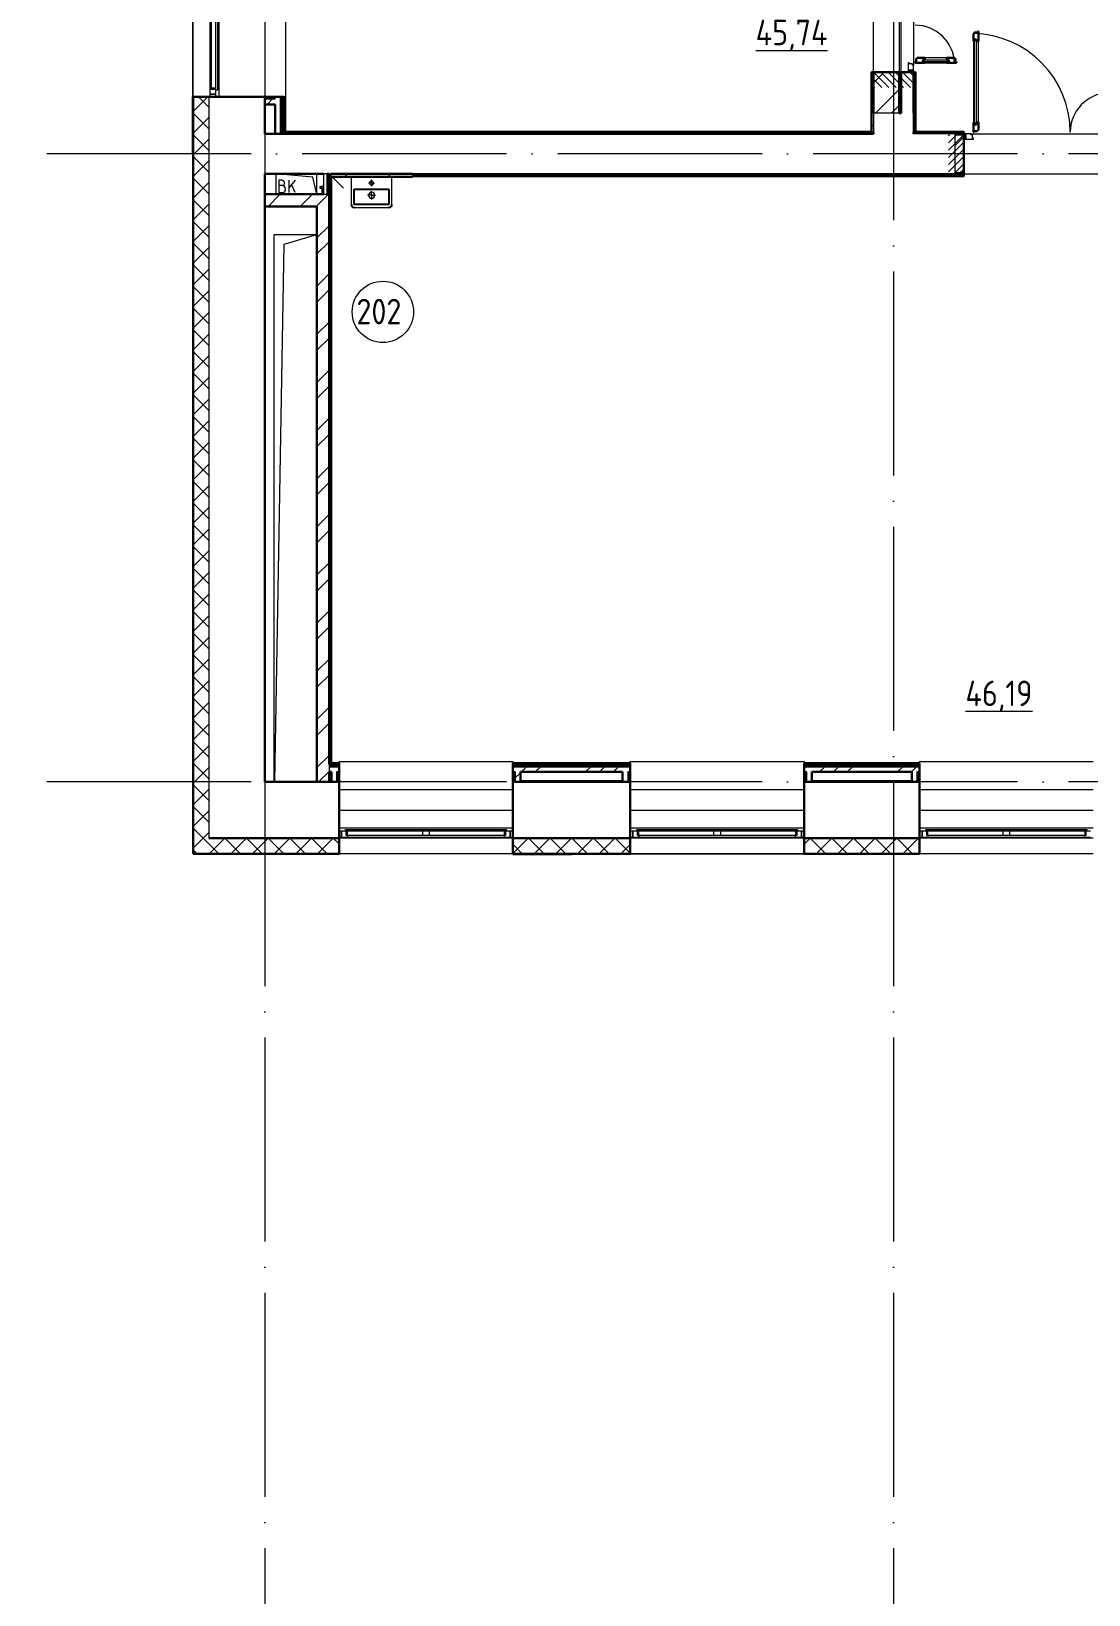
# Model space of a CAD drawing. Header units: millimetres. Extents: x -495897 to 1376592, y -28539 to 470976.
# Drawn here: x 97633 to 107981, y 333802 to 349111 of the extents above; entities that cross this region are included whole.
import ezdxf

# ---------------------------------------------------------------- set-up
doc = ezdxf.new("R2010")
doc.units = ezdxf.units.MM
doc.linetypes.add('ADSK_Линия сетки', pattern=[25, 20, -2.5, 0, -2.5])
doc.linetypes.add('ADSK_Штриховая_ш2 п1_5', pattern=[4.5, 3, -1.5])
for name, color, linetype, lineweight in [('_ Окна', 7, 'Continuous', 9), ('Двери', 252, 'Continuous', 9), ('Марки помещений', 252, 'Continuous', 20), ('Оборудование', 8, 'Continuous', 18), ('Ограждение', 252, 'Continuous', 9), ('Окна', 252, 'Continuous', 9), ('Оси', 252, 'Continuous', 9), ('Перекрытие', 252, 'Continuous', 18), ('Стены внутренние', 7, 'Continuous', 18), ('Стены наружные', 7, 'Continuous', 18), ('Стены штриховка', 7, 'Continuous', 9)]:
    doc.layers.add(name, color=color, linetype=linetype, lineweight=lineweight)
doc.layers.add('Двери открывание', color=7, linetype='Continuous', lineweight=9, true_color=0xc0c0c0)
doc.layers.add('Узлы', color=7, linetype='Continuous')
doc.styles.add('GOST Common_2', font='', dxfattribs={"width": 0.9, "height": 250})
doc.styles.get('GOST Common_2').set_extended_font_data('GOST type B')

# ---------------------------------------------------------------- blocks, each defined once
blk = doc.blocks.new('2 этаж')
at = {"layer": 'Двери', "lineweight": 18, "true_color": 0x636466}
h = blk.add_hatch(dxfattribs=at)
h.set_pattern_fill('FP_2', color=251, angle=-90, style=0, pattern_type=2)
h.set_pattern_definition([(315, (106826.006, -10814.253), (35.3553, 35.3553), [])])
h.paths.add_polyline_path([(106631, -11823), (106631, -11839), (107021, -11839), (107021, -11689), (106631, -11689)])
h.paths.add_polyline_path([(106631, -10189), (107021, -10189), (107021, -10039), (106631, -10039)])
h = blk.add_hatch(dxfattribs=at)
h.set_pattern_fill('FP_2', color=251, style=0, pattern_type=2)
h.set_pattern_definition([(45, (108141.006, -12489.253), (-35.3553, 35.3553), [])])
h.paths.add_polyline_path([(109150, -12684), (109166, -12684), (109166, -12294), (109016, -12294), (109016, -12684)])
h.paths.add_polyline_path([(107516, -12684), (107516, -12294), (107366, -12294), (107366, -12684)])
at = {"color": 251, "lineweight": 18, "true_color": 0x636466}
for p, q in [((101144, -12718), (100784, -12684)), ((100784, -12884), (100784, -12684)), ((100843, -12747), (100813, -12747)), ((100813, -12747), (100813, -12867)), ((100846, -12800), (100813, -12800)), ((100866, -12780), (100866, -12770)), ((100876, -12840), (100876, -12830)), ((100973, -12747), (100913, -12818)), ((100913, -12867), (100913, -12747)), ((100973, -12867), (100937, -12789)), ((101184, -12884), (101144, -12718)), ((100813, -12867), (100850, -12867)), ((100766, -18639), (100766, -13279)), ((100766, -13279), (101184, -13279)), ((100864, -13374), (101184, -13279)), ((100771, -18639), (100864, -13374))]:
    blk.add_line(p, q, dxfattribs=at)
for centre, radius, start, end in [((100843, -12770), 23.3, 0, 90), ((100846, -12780), 20, 270, 0), ((100846, -12830), 30, 0, 90), ((100850, -12840), 26.7, 270, 0)]:
    blk.add_arc(centre, radius, start, end, dxfattribs=at)
at = {"layer": '_ Окна', "color": 251, "lineweight": 18, "true_color": 0x636466}
for p, q in [((100153, -11840), (100136, -11845)), ((100136, -11845), (100136, -11904)), ((100136, -11904), (100194, -11904)), ((100153, -11858), (100153, -11846)), ((100194, -11858), (100153, -11858)), ((100194, -11904), (100194, -11866)), ((101464, -19121), (101426, -19121)), ((101426, -19121), (101426, -19179)), ((101472, -19162), (101472, -19121)), ((103030, -19121), (103030, -19162)), ((103076, -19121), (103038, -19121)), ((103076, -19179), (103076, -19121)), ((104314, -19121), (104276, -19121)), ((104276, -19121), (104276, -19179)), ((104322, -19162), (104322, -19121)), ((105880, -19121), (105880, -19162)), ((105926, -19121), (105888, -19121)), ((105926, -19179), (105926, -19121)), ((107144, -19121), (107106, -19121)), ((107106, -19121), (107106, -19179)), ((107152, -19162), (107152, -19121)), ((108710, -19121), (108710, -19162)), ((108756, -19121), (108718, -19121)), ((101426, -19179), (101485, -19179)), ((101484, -19162), (101472, -19162)), ((101485, -19179), (101490, -19162)), ((103012, -19162), (103017, -19179)), ((103017, -19179), (103076, -19179)), ((103030, -19162), (103018, -19162)), ((104276, -19179), (104335, -19179)), ((104334, -19162), (104322, -19162)), ((104335, -19179), (104340, -19162)), ((105862, -19162), (105867, -19179)), ((105867, -19179), (105926, -19179)), ((105880, -19162), (105868, -19162)), ((107106, -19179), (107165, -19179)), ((107164, -19162), (107152, -19162)), ((107165, -19179), (107170, -19162)), ((108692, -19162), (108697, -19179)), ((108697, -19179), (108756, -19179)), ((108710, -19162), (108698, -19162))]:
    blk.add_line(p, q, dxfattribs=at)
at = {"layer": '_ Окна', "color": 251, "true_color": 0x636466}
for p, q in [((100194, -11904), (100136, -11904)), ((100136, -11904), (100136, -11929)), ((100194, -11929), (100194, -11904)), ((101426, -19121), (101401, -19121)), ((101426, -19179), (101426, -19121)), ((103101, -19121), (103076, -19121)), ((103076, -19121), (103076, -19179)), ((104276, -19121), (104251, -19121)), ((104276, -19179), (104276, -19121)), ((105951, -19121), (105926, -19121)), ((105926, -19121), (105926, -19179)), ((107106, -19121), (107081, -19121)), ((107106, -19179), (107106, -19121)), ((101401, -19179), (101426, -19179)), ((103076, -19179), (103101, -19179)), ((104251, -19179), (104276, -19179)), ((105926, -19179), (105951, -19179)), ((107081, -19179), (107106, -19179))]:
    blk.add_line(p, q, dxfattribs=at)
at = {"layer": 'Двери', "color": 251, "lineweight": 30, "true_color": 0x636466}
for p, q in [((107616, -11310), (107608, -11310)), ((107608, -11310), (107608, -11386)), ((107650, -11301), (107616, -11301)), ((107616, -11301), (107616, -11310)), ((107658, -11292), (107650, -11292)), ((107650, -11292), (107650, -11301)), ((107658, -11386), (107658, -11292)), ((107617, -11386), (107608, -11386)), ((107617, -11368), (107617, -11386)), ((107638, -11368), (107617, -11368)), ((107638, -11386), (107638, -11368)), ((107658, -11386), (107638, -11386)), ((107048, -11589), (107039, -11589)), ((107039, -11589), (107039, -11597)), ((107039, -11597), (107133, -11597)), ((107048, -11555), (107048, -11589)), ((107057, -11555), (107048, -11555)), ((107133, -11547), (107057, -11547)), ((107057, -11547), (107057, -11555)), ((107133, -11567), (107115, -11567)), ((107115, -11567), (107115, -11588)), ((107115, -11588), (107133, -11588)), ((107133, -11547), (107133, -11567)), ((107133, -11588), (107133, -11597)), ((107425, -11547), (107349, -11547)), ((107349, -11547), (107349, -11567)), ((107349, -11567), (107367, -11567)), ((107349, -11588), (107349, -11597)), ((107367, -11588), (107349, -11588)), ((107349, -11597), (107443, -11597)), ((107367, -11567), (107367, -11588)), ((107425, -11555), (107425, -11547)), ((107434, -11555), (107425, -11555)), ((107434, -11589), (107434, -11555)), ((107443, -11589), (107434, -11589)), ((107443, -11597), (107443, -11589)), ((107608, -12182), (107608, -12276)), ((107617, -12182), (107608, -12182)), ((107617, -12200), (107617, -12182)), ((107638, -12200), (107617, -12200)), ((107638, -12182), (107638, -12200)), ((107658, -12182), (107638, -12182)), ((107658, -12258), (107658, -12182)), ((107608, -12276), (107616, -12276)), ((107616, -12276), (107616, -12267)), ((107616, -12267), (107650, -12267)), ((107650, -12267), (107650, -12258)), ((107650, -12258), (107658, -12258))]:
    blk.add_line(p, q, dxfattribs=at)
at = {"layer": 'Двери', "color": 251, "true_color": 0x636466}
for p, q in [((107608, -11386), (107608, -12182)), ((107617, -11368), (107617, -12200)), ((107638, -11368), (107617, -11368)), ((107638, -12200), (107638, -11368)), ((107658, -12182), (107658, -11386)), ((106979, -11597), (106971, -11597)), ((106971, -11597), (106971, -11669)), ((106979, -11606), (106979, -11597)), ((107013, -11606), (106979, -11606)), ((107013, -11620), (107013, -11606)), ((107021, -11620), (107013, -11620)), ((107021, -11669), (107021, -11620)), ((107115, -11567), (107367, -11567)), ((107115, -11588), (107115, -11567)), ((107367, -11588), (107115, -11588)), ((107349, -11547), (107133, -11547)), ((107133, -11597), (107349, -11597)), ((107367, -11567), (107367, -11588)), ((107021, -11669), (106971, -11669)), ((106971, -11669), (106971, -11689)), ((106971, -11669), (107021, -11669)), ((106971, -11689), (107021, -11689)), ((107021, -11689), (107021, -11669)), ((107617, -12200), (107638, -12200)), ((107516, -12294), (107516, -12344)), ((107536, -12294), (107516, -12294)), ((107516, -12344), (107536, -12344)), ((107536, -12344), (107536, -12294)), ((107585, -12294), (107536, -12294)), ((107536, -12294), (107536, -12344)), ((107536, -12344), (107608, -12344)), ((107585, -12302), (107585, -12294)), ((107599, -12302), (107585, -12302)), ((107599, -12336), (107599, -12302)), ((107608, -12336), (107599, -12336)), ((107608, -12344), (107608, -12336))]:
    blk.add_line(p, q, dxfattribs=at)
at = {"layer": 'Двери', "color": 251, "linetype": 'ADSK_Штриховая_ш2 п1_5', "true_color": 0x636466}
for p, q in [((107021, -11689), (106631, -11689)), ((106631, -11689), (106631, -11839)), ((107021, -11839), (107021, -11689)), ((107516, -12294), (107366, -12294)), ((107516, -12684), (107516, -12294)), ((107366, -12684), (107516, -12684))]:
    blk.add_line(p, q, dxfattribs=at)
at = {"layer": 'Двери открывание', "color": 251, "true_color": 0x636466}
for centre, radius, start, end in [((107039, -11615), 386, 2.6728, 90), ((107590, -12276), 966, 0, 88.9323), ((108942, -12276), 386, 92.6728, 180)]:
    blk.add_arc(centre, radius, start, end, dxfattribs=at)
at = {"layer": 'Марки помещений', "color": 251, "true_color": 0x636466}
blk.add_circle((101830, -14036), 300, dxfattribs=at)
at = {"layer": 'Оборудование', "color": 251, "true_color": 0x636466}
for p, q in [((101285, -12684), (101249, -12684)), ((101249, -12684), (101249, -12884)), ((101286, -12883), (101286, -12685)), ((101296, -12691), (101286, -12691)), ((101297, -12876), (101297, -12692)), ((101304, -12703), (101299, -12703)), ((101304, -12684), (101445, -12826)), ((101304, -12865), (101304, -12703)), ((101231, -12812), (101214, -12812)), ((101214, -12812), (101214, -12824)), ((101214, -12824), (101231, -12824)), ((101233, -12810), (101231, -12812)), ((101231, -12812), (101231, -12824)), ((101231, -12824), (101233, -12826)), ((101249, -12808), (101233, -12808)), ((101233, -12808), (101233, -12827)), ((101233, -12827), (101249, -12827)), ((101239, -12805), (101234, -12805)), ((101234, -12805), (101234, -12813)), ((101234, -12823), (101234, -12868)), ((101239, -12813), (101239, -12805)), ((101239, -12868), (101239, -12823)), ((101296, -12712), (101297, -12712)), ((101297, -12712), (101296, -12712)), ((101297, -12856), (101296, -12856)), ((101297, -12856), (101296, -12856)), ((101306, -12788), (101304, -12788)), ((101304, -12856), (101306, -12856)), ((101306, -12792), (101306, -12788)), ((101306, -12792), (101306, -12852)), ((101306, -12856), (101306, -12852)), ((101234, -12868), (101239, -12868)), ((101249, -12884), (101285, -12884)), ((101286, -12877), (101296, -12877)), ((101299, -12865), (101304, -12865))]:
    blk.add_line(p, q, dxfattribs=at)
for points, knots in [([(101286, -12685), (101286, -12685), (101286, -12685), (101286, -12685), (101286, -12685), (101286, -12684), (101286, -12684), (101286, -12684), (101285, -12684), (101285, -12684)], [-1, -1, -1, -1, -0.833333, -0.75, -0.583333, -0.458333, -0.333333, -0.166667, 0, 0, 0, 0]), ([(101297, -12692), (101297, -12692), (101297, -12692), (101297, -12692), (101297, -12692), (101297, -12692), (101297, -12691), (101297, -12691), (101296, -12691), (101296, -12691), (101296, -12691)], [-1, -1, -1, -1, -0.833333, -0.75, -0.666667, -0.583333, -0.458333, -0.333333, -0.166667, 0, 0, 0, 0]), ([(101299, -12703), (101298, -12703), (101298, -12703), (101298, -12703), (101298, -12703), (101298, -12703), (101297, -12703), (101297, -12703), (101297, -12702), (101297, -12702), (101297, -12702), (101297, -12702), (101297, -12702)], [-1, -1, -1, -1, -0.833333, -0.75, -0.666667, -0.583333, -0.5, -0.416667, -0.333333, -0.25, -0.166667, 0, 0, 0, 0]), ([(101285, -12884), (101285, -12884), (101286, -12884), (101286, -12884), (101286, -12884), (101286, -12884), (101286, -12884), (101286, -12884), (101286, -12883), (101286, -12883)], [0, 0, 0, 0, 0.166667, 0.333333, 0.458333, 0.583333, 0.708333, 0.833333, 1, 1, 1, 1]), ([(101296, -12877), (101296, -12877), (101296, -12877), (101297, -12877), (101297, -12877), (101297, -12877), (101297, -12877), (101297, -12877), (101297, -12877), (101297, -12876), (101297, -12876)], [0, 0, 0, 0, 0.166667, 0.333333, 0.458333, 0.583333, 0.666667, 0.75, 0.833333, 1, 1, 1, 1]), ([(101297, -12867), (101297, -12867), (101297, -12866), (101297, -12866), (101297, -12866), (101297, -12866), (101297, -12866), (101298, -12866), (101298, -12865), (101298, -12865), (101298, -12865), (101298, -12865), (101299, -12865)], [0, 0, 0, 0, 0.166667, 0.25, 0.333333, 0.416667, 0.5, 0.583333, 0.666667, 0.75, 0.833333, 1, 1, 1, 1])]:
    blk.add_open_spline(points, degree=3, knots=knots, dxfattribs=at)
at = {"layer": 'Ограждение', "color": 251, "true_color": 0x636466}
for p, q in [((100876, -4569), (100876, -12274)), ((100226, -10229), (100226, -11929)), ((100676, -10229), (100676, -11929)), ((100876, -10229), (100876, -11929)), ((106606, -11689), (106611, -11689)), ((106606, -11689), (106606, -12269)), ((107041, -11689), (107046, -11689)), ((107046, -12269), (107046, -11689)), ((100876, -11929), (100861, -11929)), ((106606, -12269), (100876, -12269)), ((106611, -12274), (106606, -12269)), ((107041, -12274), (107046, -12269)), ((107516, -12269), (107046, -12269)), ((107516, -12269), (107516, -12274)), ((107516, -12704), (107516, -12709)), ((102119, -12709), (107516, -12709)), ((101324, -12987), (101329, -12987)), ((101329, -18454), (101329, -12987)), ((101401, -18454), (101401, -18439)), ((101401, -18439), (103101, -18439)), ((103101, -18439), (103101, -18454)), ((104251, -18454), (104251, -18439)), ((104251, -18439), (105951, -18439)), ((105951, -18439), (105951, -18454)), ((107081, -18454), (107081, -18439)), ((107081, -18439), (108781, -18439)), ((101319, -18539), (101319, -18624)), ((101401, -18714), (103101, -18714)), ((104251, -18714), (105951, -18714)), ((107081, -18714), (108781, -18714)), ((101401, -18914), (103101, -18914)), ((104251, -18914), (105951, -18914)), ((107081, -18914), (108781, -18914)), ((101401, -19089), (103101, -19089)), ((104251, -19089), (105951, -19089)), ((107081, -19089), (108781, -19089))]:
    blk.add_line(p, q, dxfattribs=at)
at = {"layer": 'Окна', "color": 251, "true_color": 0x636466}
for p, q in [((100136, -10314), (100136, -11845)), ((100153, -11846), (100153, -11114)), ((100194, -11866), (100194, -11094)), ((100211, -11094), (100211, -11866)), ((100194, -11846), (100153, -11846)), ((100211, -11866), (100194, -11866)), ((101464, -19104), (102236, -19104)), ((101464, -19121), (101464, -19104)), ((102236, -19121), (101464, -19121)), ((101484, -19162), (101484, -19121)), ((102216, -19121), (102216, -19162)), ((102236, -19104), (102266, -19104)), ((102236, -19104), (102236, -19121)), ((102266, -19121), (102236, -19121)), ((102266, -19104), (103038, -19104)), ((102266, -19121), (102266, -19104)), ((103038, -19121), (102266, -19121)), ((102286, -19162), (102286, -19121)), ((103018, -19121), (103018, -19162)), ((103038, -19104), (103038, -19121)), ((104314, -19104), (105086, -19104)), ((104314, -19121), (104314, -19104)), ((105086, -19121), (104314, -19121)), ((104334, -19162), (104334, -19121)), ((105066, -19121), (105066, -19162)), ((105086, -19104), (105116, -19104)), ((105086, -19104), (105086, -19121)), ((105116, -19121), (105086, -19121)), ((105116, -19104), (105888, -19104)), ((105116, -19121), (105116, -19104)), ((105888, -19121), (105116, -19121)), ((105136, -19162), (105136, -19121)), ((105868, -19121), (105868, -19162)), ((105888, -19104), (105888, -19121)), ((107144, -19104), (107916, -19104)), ((107144, -19121), (107144, -19104)), ((107916, -19121), (107144, -19121)), ((107164, -19162), (107164, -19121)), ((107896, -19121), (107896, -19162)), ((107916, -19104), (107946, -19104)), ((107916, -19104), (107916, -19121)), ((107946, -19121), (107916, -19121)), ((107946, -19104), (108718, -19104)), ((107946, -19121), (107946, -19104)), ((108718, -19121), (107946, -19121)), ((107966, -19162), (107966, -19121)), ((108698, -19121), (108698, -19162)), ((108718, -19104), (108718, -19121)), ((102216, -19162), (101484, -19162)), ((101485, -19179), (103017, -19179)), ((102286, -19162), (102216, -19162)), ((103018, -19162), (102286, -19162)), ((105066, -19162), (104334, -19162)), ((104335, -19179), (105867, -19179)), ((105136, -19162), (105066, -19162)), ((105868, -19162), (105136, -19162)), ((107896, -19162), (107164, -19162)), ((107165, -19179), (108697, -19179)), ((107966, -19162), (107896, -19162)), ((108698, -19162), (107966, -19162))]:
    blk.add_line(p, q, dxfattribs=at)
at = {"layer": 'Оси', "color": 251, "linetype": 'ADSK_Линия сетки', "ltscale": 100, "true_color": 0x636466}
for p, q in [((100676, -1139), (100676, -32265)), ((106826, -1139), (106826, -32265)), ((170543, -12489), (93566, -12489)), ((170543, -18639), (93604, -18639))]:
    blk.add_line(p, q, dxfattribs=at)
at = {"layer": 'Перекрытие', "color": 251, "ltscale": 100, "true_color": 0x636466}
for p, q in [((106881, -11689), (106901, -11689)), ((100784, -12884), (100784, -12684)), ((100766, -18639), (100766, -13279)), ((100766, -13279), (101184, -13279))]:
    blk.add_line(p, q, dxfattribs=at)
at = {"layer": 'Стены внутренние', "color": 251, "true_color": 0x636466}
for p, q in [((99974, -11929), (99974, -10229)), ((107021, -10258), (107021, -11620)), ((106901, -11689), (106901, -10669)), ((100126, -11929), (100126, -19189)), ((106881, -12089), (106631, -12089)), ((106631, -12089), (106631, -12279)), ((107021, -12279), (107021, -12089)), ((107431, -12294), (107021, -12294)), ((107431, -12679), (107431, -12299)), ((107585, -12294), (108947, -12294)), ((101304, -12684), (101319, -12684)), ((107516, -12684), (109111, -12684)), ((103101, -19189), (101401, -19189)), ((105951, -19189), (104251, -19189)), ((108781, -19189), (107081, -19189)), ((103101, -19341), (101401, -19341)), ((105951, -19341), (104251, -19341)), ((108781, -19341), (107081, -19341))]:
    blk.add_line(p, q, dxfattribs=at)
at = {"layer": 'Стены внутренние', "color": 251, "lineweight": 30, "true_color": 0x636466}
for p, q in [((106901, -11689), (106901, -12089)), ((107021, -11689), (106901, -11689)), ((107021, -12089), (107021, -11689)), ((100676, -11929), (99974, -11929)), ((99974, -11929), (99974, -19341)), ((100676, -12294), (100676, -12004)), ((106901, -12089), (106881, -12089)), ((100776, -12294), (100676, -12294)), ((100851, -12294), (100851, -12294)), ((106631, -12279), (106631, -12294)), ((107021, -12294), (107021, -12279)), ((107431, -12299), (107431, -12294)), ((100676, -12884), (100676, -12684)), ((100676, -12684), (101249, -12684)), ((101286, -12684), (101304, -12684)), ((101319, -12684), (102119, -12684)), ((107431, -12684), (107431, -12679)), ((100676, -18639), (100676, -13004)), ((101184, -18639), (100676, -18639)), ((101326, -18639), (101304, -18639)), ((101401, -19341), (101401, -18639)), ((103101, -18639), (103101, -19341)), ((104176, -18639), (103176, -18639)), ((104251, -19341), (104251, -18639)), ((105951, -18639), (105951, -19341)), ((107006, -18639), (106026, -18639)), ((107081, -19341), (107081, -18639)), ((100126, -19189), (101401, -19189)), ((103101, -19189), (104251, -19189)), ((105951, -19189), (107081, -19189)), ((99974, -19341), (101401, -19341)), ((103101, -19341), (104251, -19341)), ((105951, -19341), (107081, -19341))]:
    blk.add_line(p, q, dxfattribs=at)
at = {"layer": 'Стены внутренние', "color": 251, "linetype": 'Continuous', "lineweight": 9, "true_color": 0x636466}
for p, q in [((99976, -12071), (100118, -11929)), ((100007, -11931), (100006, -11931)), ((100126, -12031), (100026, -11931)), ((99976, -12014), (99977, -12014)), ((100126, -12243), (99976, -12093)), ((99976, -12283), (100126, -12133)), ((100126, -12455), (99976, -12305)), ((99976, -12319), (99977, -12319)), ((99976, -12495), (100126, -12345)), ((100126, -12668), (99976, -12518)), ((99976, -12691), (99974, -12688)), ((99976, -12707), (100126, -12557)), ((100126, -12880), (99976, -12730)), ((99976, -12919), (100126, -12769)), ((99976, -12895), (99974, -12891)), ((99976, -12928), (99976, -12928)), ((100126, -13092), (99976, -12942)), ((99976, -13131), (100126, -12981)), ((99976, -13132), (99976, -13132)), ((100126, -13304), (99976, -13154)), ((99976, -13344), (100126, -13194)), ((99976, -13354), (99974, -13359)), ((100126, -13516), (99976, -13366)), ((99976, -13556), (100126, -13406)), ((99976, -13436), (99976, -13436)), ((100126, -13728), (99976, -13578)), ((99976, -13768), (100126, -13618)), ((100126, -13940), (99976, -13790)), ((99976, -13980), (100126, -13830)), ((100126, -14152), (99976, -14002)), ((99976, -14192), (100126, -14042)), ((99976, -14046), (99976, -14046)), ((100126, -14365), (99976, -14215)), ((99976, -14249), (99976, -14249)), ((99976, -14404), (100126, -14254)), ((100126, -14577), (99976, -14427)), ((99976, -14616), (100126, -14466)), ((99976, -14554), (99976, -14554)), ((100126, -14789), (99976, -14639)), ((99976, -14829), (100126, -14679)), ((99976, -14777), (99974, -14781)), ((100126, -15001), (99976, -14851)), ((99976, -15041), (100126, -14891)), ((99976, -15130), (99974, -15126)), ((100126, -15213), (99976, -15063)), ((99976, -15253), (100126, -15103)), ((99976, -15164), (99976, -15164)), ((100126, -15425), (99976, -15275)), ((99976, -15465), (100126, -15315)), ((99976, -15367), (99976, -15367)), ((100126, -15637), (99976, -15487)), ((99976, -15677), (100126, -15527)), ((99976, -15672), (99976, -15672)), ((100126, -15849), (99976, -15699)), ((99976, -15889), (100126, -15739)), ((100126, -16062), (99976, -15912)), ((99976, -16101), (100126, -15951)), ((100126, -16274), (99976, -16124)), ((99976, -16313), (100126, -16163)), ((99976, -16281), (99976, -16281)), ((100126, -16486), (99976, -16336)), ((99976, -16526), (100126, -16376)), ((99976, -16484), (99976, -16484)), ((100126, -16698), (99976, -16548)), ((99976, -16738), (100126, -16588)), ((100126, -16910), (99976, -16760)), ((99976, -16789), (99976, -16789)), ((99976, -16950), (100126, -16800)), ((100126, -17122), (99976, -16972)), ((99976, -17012), (99976, -17013)), ((99976, -17162), (100126, -17012)), ((100126, -17334), (99976, -17184)), ((99976, -17374), (100126, -17224)), ((99976, -17365), (99974, -17361)), ((100126, -17547), (99976, -17397)), ((99976, -17399), (99976, -17399)), ((99976, -17586), (100126, -17436)), ((99976, -17602), (99976, -17602)), ((100126, -17759), (99976, -17609)), ((99976, -17798), (100126, -17648)), ((100126, -17971), (99976, -17821)), ((99976, -18011), (100126, -17861)), ((99976, -17907), (99976, -17907)), ((100126, -18183), (99976, -18033)), ((99976, -18223), (100126, -18073)), ((100126, -18395), (99976, -18245)), ((99976, -18435), (100126, -18285)), ((100126, -18607), (99976, -18457)), ((99976, -18647), (100126, -18497)), ((99976, -18516), (99976, -18516)), ((100126, -18819), (99976, -18669)), ((99976, -18859), (100126, -18709)), ((99976, -18720), (99976, -18720)), ((100126, -19031), (99976, -18881)), ((99976, -19071), (100126, -18921)), ((99976, -19024), (99976, -19024)), ((100072, -19189), (99976, -19094)), ((100070, -19189), (100126, -19133)), ((99976, -19283), (100070, -19189)), ((100222, -19339), (100072, -19189)), ((100132, -19339), (100282, -19189)), ((100434, -19339), (100284, -19189)), ((100344, -19339), (100494, -19189)), ((100646, -19339), (100496, -19189)), ((100556, -19339), (100706, -19189)), ((100858, -19339), (100708, -19189)), ((100769, -19339), (100919, -19189)), ((101070, -19339), (100920, -19189)), ((100981, -19339), (101131, -19189)), ((101282, -19339), (101132, -19189)), ((101193, -19339), (101343, -19189)), ((101401, -19246), (101344, -19189)), ((103191, -19339), (103101, -19249)), ((103103, -19338), (103252, -19189)), ((103404, -19339), (103254, -19189)), ((103314, -19339), (103464, -19189)), ((103616, -19339), (103466, -19189)), ((103526, -19339), (103676, -19189)), ((103828, -19339), (103678, -19189)), ((103738, -19339), (103888, -19189)), ((104040, -19339), (103890, -19189)), ((103951, -19339), (104101, -19189)), ((104249, -19336), (104102, -19189)), ((104163, -19339), (104251, -19251)), ((105951, -19248), (106010, -19189)), ((106161, -19339), (106011, -19189)), ((106072, -19339), (106222, -19189)), ((106373, -19339), (106223, -19189)), ((106284, -19339), (106434, -19189)), ((106586, -19339), (106436, -19189)), ((106496, -19339), (106646, -19189)), ((106798, -19339), (106648, -19189)), ((106708, -19339), (106858, -19189)), ((107010, -19339), (106860, -19189)), ((106920, -19339), (107070, -19189)), ((107081, -19198), (107072, -19189)), ((100010, -19339), (99976, -19306)), ((100179, -19341), (100178, -19340)), ((101214, -19339), (101213, -19341)), ((103698, -19341), (103697, -19339)), ((104029, -19339), (104028, -19341)), ((104050, -19341), (104049, -19339)), ((104249, -19329), (104251, -19329))]:
    blk.add_line(p, q, dxfattribs=at)
at = {"layer": 'Стены наружные', "color": 251, "true_color": 0x636466}
for p, q in [((99969, -11929), (99969, -9129)), ((106631, -11689), (106631, -10669)), ((106881, -10669), (106881, -11689)), ((101184, -12884), (101184, -12684)), ((107431, -12684), (102119, -12684)), ((99969, -18287), (99969, -16987)), ((99969, -16987), (99974, -16987)), ((99969, -18287), (99974, -18287)), ((99969, -18887), (99969, -18487)), ((99969, -18487), (99974, -18487)), ((101312, -18624), (101326, -18624)), ((101312, -18639), (101312, -18624)), ((103176, -18624), (104176, -18624)), ((106026, -18624), (107006, -18624)), ((99974, -18887), (99969, -18887)), ((106505, -19346), (103676, -19346)), ((103680, -19346), (103680, -19341)), ((104251, -19341), (105951, -19341)), ((104251, -19341), (104251, -19346)), ((105951, -19346), (105951, -19341)), ((106505, -19346), (106505, -19341)), ((106516, -19346), (106516, -19341)), ((107081, -19346), (106516, -19346)), ((107081, -19341), (107081, -19346))]:
    blk.add_line(p, q, dxfattribs=at)
at = {"layer": 'Стены наружные', "color": 251, "lineweight": 30, "true_color": 0x636466}
for p, q in [((106881, -11689), (106611, -11689)), ((106611, -11689), (106611, -12274)), ((106631, -11689), (106631, -12089)), ((106881, -12089), (106881, -11689)), ((107041, -11689), (107021, -11689)), ((107041, -12274), (107041, -11689)), ((99969, -11929), (99969, -12479)), ((99974, -11929), (99969, -11929)), ((100861, -11929), (100676, -11929)), ((100676, -11929), (100676, -12004)), ((100861, -12274), (100861, -11929)), ((100676, -12004), (100776, -12004)), ((100776, -12004), (100776, -12294)), ((100776, -12294), (100851, -12294)), ((100851, -12294), (106631, -12294)), ((100856, -12279), (100856, -12274)), ((106616, -12279), (100856, -12279)), ((106611, -12274), (100861, -12274)), ((106616, -12274), (106616, -12279)), ((107036, -12279), (107036, -12274)), ((107516, -12274), (107041, -12274)), ((107431, -12294), (107516, -12294)), ((107516, -12299), (107431, -12299)), ((107516, -12294), (107516, -12274)), ((107516, -12679), (107516, -12299)), ((99969, -12479), (99974, -12479)), ((101304, -12684), (101304, -12703)), ((101324, -12704), (101319, -12704)), ((101319, -12704), (101319, -18459)), ((101324, -18454), (101324, -12704)), ((102119, -12699), (107516, -12699)), ((102119, -12704), (107516, -12704)), ((102119, -12714), (102119, -12704)), ((107431, -12679), (107516, -12679)), ((107516, -12684), (107431, -12684)), ((107516, -12704), (107516, -12684)), ((101319, -12714), (102119, -12714)), ((101249, -12884), (100676, -12884)), ((100676, -12884), (100676, -13004)), ((100676, -13004), (101184, -13004)), ((101184, -13004), (101184, -18639)), ((101304, -12884), (101286, -12884)), ((101304, -12865), (101304, -18464)), ((101304, -18464), (101319, -18464)), ((101401, -18454), (101324, -18454)), ((101401, -18459), (101401, -18454)), ((101401, -18639), (101401, -18459)), ((104251, -18454), (103101, -18454)), ((103101, -18454), (103101, -18459)), ((103101, -18459), (103101, -18639)), ((104251, -18459), (104251, -18454)), ((104251, -18639), (104251, -18459)), ((107081, -18454), (105951, -18454)), ((105951, -18454), (105951, -18459)), ((105951, -18459), (105951, -18639)), ((107081, -18459), (107081, -18454)), ((107081, -18639), (107081, -18459)), ((101184, -18639), (101304, -18639)), ((101304, -18639), (101304, -18539)), ((101304, -18539), (101326, -18539)), ((101326, -18539), (101326, -18639)), ((101326, -18639), (101401, -18639)), ((103101, -18639), (103176, -18639)), ((103176, -18539), (104176, -18539)), ((103176, -18639), (103176, -18539)), ((104176, -18539), (104176, -18639)), ((104176, -18639), (104251, -18639)), ((105951, -18639), (106026, -18639)), ((106026, -18539), (107006, -18539)), ((106026, -18639), (106026, -18539)), ((107006, -18539), (107006, -18639)), ((107006, -18639), (107081, -18639)), ((103676, -19341), (103101, -19341)), ((103101, -19341), (103101, -19346)), ((103101, -19346), (103676, -19346)), ((103676, -19346), (103676, -19341))]:
    blk.add_line(p, q, dxfattribs=at)
at = {"layer": 'Стены наружные', "color": 251, "linetype": 'Continuous', "lineweight": 9, "true_color": 0x636466}
for p, q in [((106611, -11729), (106616, -11724)), ((106616, -11795), (106631, -11780)), ((106631, -11794), (106736, -11689)), ((107036, -11728), (107041, -11723)), ((100741, -11942), (100754, -11929)), ((106611, -11800), (106616, -11795)), ((106611, -11870), (106616, -11865)), ((106611, -11941), (106616, -11936)), ((106650, -12089), (106881, -11858)), ((107021, -11814), (107036, -11799)), ((107036, -11799), (107041, -11794)), ((107036, -11870), (107041, -11865)), ((107036, -11940), (107041, -11935)), ((100696, -12004), (100746, -11954)), ((100729, -11954), (100741, -11942)), ((100826, -12069), (100839, -12057)), ((100839, -12057), (100851, -12044)), ((100851, -12044), (100856, -12039)), ((100856, -11969), (100861, -11964)), ((100856, -12039), (100861, -12034)), ((106611, -12012), (106616, -12007)), ((106611, -12083), (106616, -12078)), ((106807, -12089), (106881, -12015)), ((107036, -12011), (107041, -12006)), ((107036, -12082), (107041, -12077)), ((100856, -12110), (100861, -12105)), ((100856, -12181), (100861, -12176)), ((100856, -12251), (100861, -12246)), ((106611, -12153), (106616, -12148)), ((106611, -12224), (106616, -12219)), ((106616, -12219), (106631, -12204)), ((107021, -12238), (107036, -12223)), ((107036, -12153), (107041, -12148)), ((107036, -12223), (107041, -12218)), ((100826, -12281), (100839, -12269)), ((100839, -12269), (100851, -12256)), ((100899, -12279), (100904, -12274)), ((100970, -12279), (100975, -12274)), ((101012, -12294), (101012, -12279)), ((101040, -12279), (101045, -12274)), ((101111, -12279), (101116, -12274)), ((101182, -12279), (101187, -12274)), ((101253, -12279), (101258, -12274)), ((101323, -12279), (101328, -12274)), ((101394, -12279), (101399, -12274)), ((101465, -12279), (101470, -12274)), ((101535, -12279), (101540, -12274)), ((101606, -12279), (101611, -12274)), ((101612, -12294), (101612, -12279)), ((101677, -12279), (101682, -12274)), ((101747, -12279), (101752, -12274)), ((101818, -12279), (101823, -12274)), ((101889, -12279), (101894, -12274)), ((101960, -12279), (101965, -12274)), ((102030, -12279), (102035, -12274)), ((102101, -12279), (102106, -12274)), ((102172, -12279), (102177, -12274)), ((102212, -12294), (102212, -12279)), ((102242, -12279), (102247, -12274)), ((102313, -12279), (102318, -12274)), ((102384, -12279), (102389, -12274)), ((102455, -12279), (102460, -12274)), ((102525, -12279), (102530, -12274)), ((102596, -12279), (102601, -12274)), ((102667, -12279), (102672, -12274)), ((102737, -12279), (102742, -12274)), ((102808, -12279), (102813, -12274)), ((102812, -12294), (102812, -12279)), ((102879, -12279), (102884, -12274)), ((102950, -12279), (102955, -12274)), ((103020, -12279), (103025, -12274)), ((103091, -12279), (103096, -12274)), ((103162, -12279), (103167, -12274)), ((103232, -12279), (103237, -12274)), ((103303, -12279), (103308, -12274)), ((103374, -12279), (103379, -12274)), ((103412, -12294), (103412, -12279)), ((103445, -12279), (103450, -12274)), ((103515, -12279), (103520, -12274)), ((103586, -12279), (103591, -12274)), ((103657, -12279), (103662, -12274)), ((103727, -12279), (103732, -12274)), ((103798, -12279), (103803, -12274)), ((103869, -12279), (103874, -12274)), ((103940, -12279), (103945, -12274)), ((104010, -12279), (104015, -12274)), ((104012, -12294), (104012, -12279)), ((104081, -12279), (104086, -12274)), ((104152, -12279), (104157, -12274)), ((104222, -12279), (104227, -12274)), ((104293, -12279), (104298, -12274)), ((104364, -12279), (104369, -12274)), ((104434, -12279), (104439, -12274)), ((104505, -12279), (104510, -12274)), ((104576, -12279), (104581, -12274)), ((104612, -12294), (104612, -12279)), ((104647, -12279), (104652, -12274)), ((104717, -12279), (104722, -12274)), ((104788, -12279), (104793, -12274)), ((104859, -12279), (104864, -12274)), ((104929, -12279), (104934, -12274)), ((105000, -12279), (105005, -12274)), ((105071, -12279), (105076, -12274)), ((105142, -12279), (105147, -12274)), ((105212, -12279), (105217, -12274)), ((105212, -12294), (105212, -12279)), ((105283, -12279), (105288, -12274)), ((105354, -12279), (105359, -12274)), ((105424, -12279), (105429, -12274)), ((105495, -12279), (105500, -12274)), ((105566, -12279), (105571, -12274)), ((105637, -12279), (105642, -12274)), ((105707, -12279), (105712, -12274)), ((105778, -12279), (105783, -12274)), ((105812, -12294), (105812, -12279)), ((105849, -12279), (105854, -12274)), ((105919, -12279), (105924, -12274)), ((105990, -12279), (105995, -12274)), ((106061, -12279), (106066, -12274)), ((106132, -12279), (106137, -12274)), ((106202, -12279), (106207, -12274)), ((106273, -12279), (106278, -12274)), ((106344, -12279), (106349, -12274)), ((106412, -12294), (106412, -12279)), ((106414, -12279), (106419, -12274)), ((106485, -12279), (106490, -12274)), ((106556, -12279), (106561, -12274)), ((107051, -12279), (107056, -12274)), ((107121, -12279), (107126, -12274)), ((107192, -12279), (107197, -12274)), ((107263, -12279), (107268, -12274)), ((107334, -12279), (107339, -12274)), ((107404, -12279), (107409, -12274)), ((107431, -12408), (107516, -12323)), ((107475, -12279), (107480, -12274)), ((101319, -12708), (101322, -12704)), ((101454, -12714), (101484, -12684)), ((101878, -12714), (101908, -12684)), ((102171, -12704), (102176, -12699)), ((102242, -12704), (102247, -12699)), ((102312, -12704), (102317, -12699)), ((102317, -12699), (102332, -12684)), ((102383, -12704), (102388, -12699)), ((102454, -12704), (102459, -12699)), ((102525, -12704), (102530, -12699)), ((102595, -12704), (102600, -12699)), ((102666, -12704), (102671, -12699)), ((102737, -12704), (102742, -12699)), ((102742, -12699), (102757, -12684)), ((102807, -12704), (102812, -12699)), ((102878, -12704), (102883, -12699)), ((102949, -12704), (102954, -12699)), ((103020, -12704), (103025, -12699)), ((103090, -12704), (103095, -12699)), ((103161, -12704), (103166, -12699)), ((103166, -12699), (103181, -12684)), ((103232, -12704), (103237, -12699)), ((103302, -12704), (103307, -12699)), ((103373, -12704), (103378, -12699)), ((103444, -12704), (103449, -12699)), ((103515, -12704), (103520, -12699)), ((103585, -12704), (103590, -12699)), ((103590, -12699), (103605, -12684)), ((103656, -12704), (103661, -12699)), ((103727, -12704), (103732, -12699)), ((103797, -12704), (103802, -12699)), ((103868, -12704), (103873, -12699)), ((103939, -12704), (103944, -12699)), ((104009, -12704), (104014, -12699)), ((104014, -12699), (104029, -12684)), ((104080, -12704), (104085, -12699)), ((104151, -12704), (104156, -12699)), ((104222, -12704), (104227, -12699)), ((104292, -12704), (104297, -12699)), ((104363, -12704), (104368, -12699)), ((104434, -12704), (104439, -12699)), ((104439, -12699), (104454, -12684)), ((104504, -12704), (104509, -12699)), ((104575, -12704), (104580, -12699)), ((104646, -12704), (104651, -12699)), ((104717, -12704), (104722, -12699)), ((104787, -12704), (104792, -12699)), ((104858, -12704), (104863, -12699)), ((104863, -12699), (104878, -12684)), ((104929, -12704), (104934, -12699)), ((104999, -12704), (105004, -12699)), ((105070, -12704), (105075, -12699)), ((105141, -12704), (105146, -12699)), ((105212, -12704), (105217, -12699)), ((105282, -12704), (105287, -12699)), ((105287, -12699), (105302, -12684)), ((105353, -12704), (105358, -12699)), ((105424, -12704), (105429, -12699)), ((105494, -12704), (105499, -12699)), ((105565, -12704), (105570, -12699)), ((105636, -12704), (105641, -12699)), ((105707, -12704), (105712, -12699)), ((105712, -12699), (105727, -12684)), ((105777, -12704), (105782, -12699)), ((105848, -12704), (105853, -12699)), ((105919, -12704), (105924, -12699)), ((105989, -12704), (105994, -12699)), ((106060, -12704), (106065, -12699)), ((106131, -12704), (106136, -12699)), ((106136, -12699), (106151, -12684)), ((106202, -12704), (106207, -12699)), ((106272, -12704), (106277, -12699)), ((106343, -12704), (106348, -12699)), ((106414, -12704), (106419, -12699)), ((106484, -12704), (106489, -12699)), ((106555, -12704), (106560, -12699)), ((106560, -12699), (106575, -12684)), ((106626, -12704), (106631, -12699)), ((106696, -12704), (106701, -12699)), ((106767, -12704), (106772, -12699)), ((106838, -12704), (106843, -12699)), ((106909, -12704), (106914, -12699)), ((106979, -12704), (106984, -12699)), ((106984, -12699), (106999, -12684)), ((107050, -12704), (107055, -12699)), ((107121, -12704), (107126, -12699)), ((107191, -12704), (107196, -12699)), ((107262, -12704), (107267, -12699)), ((107333, -12704), (107338, -12699)), ((107404, -12704), (107409, -12699)), ((107409, -12699), (107424, -12684)), ((107474, -12679), (107516, -12637)), ((107474, -12704), (107479, -12699)), ((101304, -12864), (101319, -12849)), ((101319, -12778), (101324, -12773)), ((101319, -12849), (101324, -12844)), ((100706, -13004), (100826, -12884)), ((101020, -13004), (101140, -12884)), ((101177, -13004), (101184, -12998)), ((101184, -12998), (101297, -12884)), ((101319, -12920), (101324, -12915)), ((101319, -12991), (101324, -12986)), ((101319, -13061), (101324, -13056)), ((101319, -13132), (101324, -13127)), ((101184, -13312), (101304, -13192)), ((101304, -13288), (101319, -13273)), ((101319, -13203), (101324, -13198)), ((101319, -13273), (101324, -13268)), ((101184, -13469), (101304, -13349)), ((101319, -13344), (101324, -13339)), ((101319, -13415), (101324, -13410)), ((101319, -13486), (101324, -13481)), ((101319, -13556), (101324, -13551)), ((101319, -13627), (101324, -13622)), ((101184, -13783), (101304, -13663)), ((101304, -13713), (101319, -13698)), ((101319, -13698), (101324, -13693)), ((101319, -13768), (101324, -13763)), ((101184, -13941), (101304, -13821)), ((101319, -13839), (101324, -13834)), ((101319, -13910), (101324, -13905)), ((101319, -13981), (101324, -13976)), ((101319, -14051), (101324, -14046)), ((101184, -14255), (101304, -14135)), ((101304, -14137), (101319, -14122)), ((101319, -14122), (101324, -14117)), ((101319, -14193), (101324, -14188)), ((101184, -14412), (101304, -14292)), ((101319, -14263), (101324, -14258)), ((101319, -14334), (101324, -14329)), ((101319, -14405), (101324, -14400)), ((101319, -14475), (101324, -14470)), ((101319, -14546), (101324, -14541)), ((101184, -14726), (101304, -14606)), ((101304, -14561), (101319, -14546)), ((101319, -14617), (101324, -14612)), ((101319, -14688), (101324, -14683)), ((101184, -14883), (101304, -14763)), ((101319, -14758), (101324, -14753)), ((101319, -14829), (101324, -14824)), ((101304, -14985), (101319, -14970)), ((101319, -14900), (101324, -14895)), ((101319, -14970), (101324, -14965)), ((101184, -15198), (101304, -15078)), ((101319, -15041), (101324, -15036)), ((101319, -15112), (101324, -15107)), ((101184, -15355), (101304, -15235)), ((101319, -15183), (101324, -15178)), ((101319, -15253), (101324, -15248)), ((101304, -15410), (101319, -15395)), ((101319, -15324), (101324, -15319)), ((101319, -15395), (101324, -15390)), ((101319, -15465), (101324, -15460)), ((101184, -15669), (101304, -15549)), ((101319, -15536), (101324, -15531)), ((101319, -15607), (101324, -15602)), ((101184, -15826), (101304, -15706)), ((101319, -15678), (101324, -15673)), ((101319, -15748), (101324, -15743)), ((101304, -15834), (101319, -15819)), ((101319, -15819), (101324, -15814)), ((101319, -15890), (101324, -15885)), ((101184, -16141), (101304, -16021)), ((101319, -15960), (101324, -15955)), ((101319, -16031), (101324, -16026)), ((101184, -16298), (101304, -16178)), ((101319, -16102), (101324, -16097)), ((101319, -16173), (101324, -16168)), ((101304, -16258), (101319, -16243)), ((101319, -16243), (101324, -16238)), ((101319, -16314), (101324, -16309)), ((101319, -16385), (101324, -16380)), ((101184, -16612), (101304, -16492)), ((101319, -16455), (101324, -16450)), ((101319, -16526), (101324, -16521)), ((101184, -16769), (101304, -16649)), ((101304, -16683), (101319, -16668)), ((101319, -16597), (101324, -16592)), ((101319, -16668), (101324, -16663)), ((101319, -16738), (101324, -16733)), ((101319, -16809), (101324, -16804)), ((101184, -17084), (101304, -16964)), ((101319, -16880), (101324, -16875)), ((101319, -16950), (101324, -16945)), ((101184, -17241), (101304, -17121)), ((101304, -17107), (101319, -17092)), ((101319, -17021), (101324, -17016)), ((101319, -17092), (101324, -17087)), ((101319, -17162), (101324, -17157)), ((101319, -17233), (101324, -17228)), ((101184, -17555), (101304, -17435)), ((101319, -17304), (101324, -17299)), ((101319, -17375), (101324, -17370)), ((101319, -17445), (101324, -17440)), ((101184, -17712), (101304, -17592)), ((101304, -17531), (101319, -17516)), ((101319, -17516), (101324, -17511)), ((101319, -17587), (101324, -17582)), ((101319, -17657), (101324, -17652)), ((101319, -17728), (101324, -17723)), ((101184, -18027), (101304, -17907)), ((101319, -17799), (101324, -17794)), ((101319, -17870), (101324, -17865)), ((101184, -18184), (101304, -18064)), ((101304, -17955), (101319, -17940)), ((101319, -17940), (101324, -17935)), ((101319, -18011), (101324, -18006)), ((101319, -18082), (101324, -18077)), ((101319, -18152), (101324, -18147)), ((101304, -18380), (101319, -18365)), ((101319, -18223), (101324, -18218)), ((101319, -18294), (101324, -18289)), ((101319, -18365), (101324, -18360)), ((101184, -18498), (101304, -18378)), ((101319, -18435), (101324, -18430)), ((101366, -18459), (101371, -18454)), ((103104, -18489), (103116, -18477)), ((103116, -18477), (103129, -18464)), ((103134, -18459), (103139, -18454)), ((103186, -18539), (103236, -18489)), ((103204, -18459), (103209, -18454)), ((103275, -18459), (103280, -18454)), ((103316, -18489), (103328, -18477)), ((103321, -18539), (103371, -18489)), ((103328, -18477), (103341, -18464)), ((103341, -18464), (103346, -18459)), ((103346, -18459), (103351, -18454)), ((103416, -18459), (103421, -18454)), ((103487, -18459), (103492, -18454)), ((103528, -18489), (103540, -18477)), ((103540, -18477), (103553, -18464)), ((103558, -18459), (103563, -18454)), ((103628, -18459), (103633, -18454)), ((103699, -18459), (103704, -18454)), ((103740, -18489), (103752, -18477)), ((103752, -18477), (103765, -18464)), ((103765, -18464), (103770, -18459)), ((103770, -18459), (103775, -18454)), ((103814, -18539), (103864, -18489)), ((103841, -18459), (103846, -18454)), ((103911, -18459), (103916, -18454)), ((103949, -18539), (103999, -18489)), ((103952, -18489), (103965, -18477)), ((103965, -18477), (103977, -18464)), ((103982, -18459), (103987, -18454)), ((104053, -18459), (104058, -18454)), ((104084, -18539), (104134, -18489)), ((104123, -18459), (104128, -18454)), ((104164, -18489), (104177, -18477)), ((104177, -18477), (104189, -18464)), ((104189, -18464), (104194, -18459)), ((104194, -18459), (104199, -18454)), ((105962, -18459), (105967, -18454)), ((106033, -18459), (106038, -18454)), ((106073, -18489), (106086, -18477)), ((106086, -18477), (106098, -18464)), ((106103, -18459), (106108, -18454)), ((106104, -18539), (106154, -18489)), ((106174, -18459), (106179, -18454)), ((106239, -18539), (106289, -18489)), ((106245, -18459), (106250, -18454)), ((106285, -18489), (106298, -18477)), ((106298, -18477), (106310, -18464)), ((106310, -18464), (106315, -18459)), ((106315, -18459), (106320, -18454)), ((106374, -18539), (106424, -18489)), ((106386, -18459), (106391, -18454)), ((106457, -18459), (106462, -18454)), ((106498, -18489), (106510, -18477)), ((106510, -18477), (106523, -18464)), ((106528, -18459), (106533, -18454)), ((106598, -18459), (106603, -18454)), ((106669, -18459), (106674, -18454)), ((106710, -18489), (106722, -18477)), ((106722, -18477), (106735, -18464)), ((106735, -18464), (106740, -18459)), ((106740, -18459), (106745, -18454)), ((106810, -18459), (106815, -18454)), ((106867, -18539), (106917, -18489)), ((106881, -18459), (106886, -18454)), ((106922, -18489), (106934, -18477)), ((106934, -18477), (106947, -18464)), ((106952, -18459), (106957, -18454)), ((107002, -18539), (107052, -18489)), ((107023, -18459), (107028, -18454)), ((101200, -18639), (101304, -18535)), ((103126, -18599), (103176, -18549)), ((104226, -18639), (104239, -18627)), ((104239, -18627), (104251, -18615)), ((105951, -18612), (105964, -18599)), ((105964, -18599), (105976, -18587)), ((106004, -18639), (106026, -18617)), ((107037, -18639), (107056, -18621)), ((107056, -18567), (107069, -18555)), ((107069, -18555), (107081, -18542))]:
    blk.add_line(p, q, dxfattribs=at)
at = {"layer": 'Стены штриховка', "color": 251, "true_color": 0x636466}
for p, q in [((106616, -11689), (106616, -12274)), ((107036, -12274), (107036, -11689)), ((99976, -11931), (99976, -19341)), ((100050, -11931), (99976, -11931)), ((100050, -11931), (100050, -11929)), ((100776, -11954), (100776, -11929)), ((100826, -11929), (100826, -12294)), ((100839, -11929), (100839, -12294)), ((100851, -12294), (100851, -11929)), ((100856, -12274), (100856, -11929)), ((100776, -11942), (100676, -11942)), ((100776, -11954), (100676, -11954)), ((100856, -12279), (100856, -12294)), ((106616, -12279), (106631, -12279)), ((107516, -12279), (107021, -12279)), ((101319, -12684), (101319, -12704)), ((102119, -12684), (102119, -12704)), ((101304, -18464), (101304, -18539)), ((101304, -18477), (101401, -18477)), ((101304, -18489), (101401, -18489)), ((101401, -18459), (101319, -18459)), ((101319, -18459), (101401, -18459)), ((101319, -18464), (101401, -18464)), ((104251, -18459), (103101, -18459)), ((103101, -18459), (104251, -18459)), ((103101, -18464), (104251, -18464)), ((103101, -18477), (104251, -18477)), ((103101, -18489), (104251, -18489)), ((107081, -18459), (105951, -18459)), ((105951, -18459), (107081, -18459)), ((105951, -18464), (107081, -18464)), ((105951, -18477), (107081, -18477)), ((105951, -18489), (107081, -18489)), ((101401, -18539), (101376, -18539)), ((101376, -18539), (101376, -18639)), ((101389, -18539), (101389, -18639)), ((103126, -18539), (103101, -18539)), ((103114, -18539), (103114, -18639)), ((103126, -18539), (103126, -18639)), ((104251, -18539), (104226, -18539)), ((104226, -18539), (104226, -18639)), ((104239, -18539), (104239, -18639)), ((105976, -18539), (105951, -18539)), ((105964, -18539), (105964, -18639)), ((105976, -18539), (105976, -18639)), ((107081, -18539), (107056, -18539)), ((107056, -18539), (107056, -18639)), ((107069, -18539), (107069, -18639)), ((101401, -19265), (101399, -19265)), ((101399, -19339), (101399, -19265)), ((103103, -19265), (103101, -19265)), ((103103, -19265), (103103, -19339)), ((104251, -19265), (104249, -19265)), ((104249, -19339), (104249, -19265)), ((105953, -19265), (105951, -19265)), ((105953, -19265), (105953, -19339)), ((107081, -19265), (107079, -19265)), ((107079, -19339), (107079, -19265)), ((99974, -19339), (101399, -19339)), ((103103, -19339), (104249, -19339)), ((105953, -19339), (107079, -19339))]:
    blk.add_line(p, q, dxfattribs=at)
at = {"layer": 'Узлы', "color": 251, "lineweight": 9, "true_color": 0x636466}
for p, q in [((101519, -12714), (101519, -12984)), ((101719, -12774), (101689, -12774)), ((101719, -12774), (101719, -12744)), ((101719, -12774), (101719, -12804)), ((101719, -12774), (101749, -12774)), ((101719, -12894), (101719, -12854)), ((101919, -12984), (101919, -12714)), ((101719, -12894), (101679, -12894)), ((101719, -12894), (101719, -12934)), ((101719, -12894), (101759, -12894)), ((101549, -13014), (101719, -13014)), ((101719, -13014), (101889, -13014))]:
    blk.add_line(p, q, dxfattribs=at)
at = {"layer": 'Узлы', "color": 251, "true_color": 0x636466}
for p, q in [((101549, -12984), (101549, -12833)), ((101549, -12833), (101889, -12833)), ((101889, -12833), (101889, -12984)), ((101889, -12984), (101549, -12984))]:
    blk.add_line(p, q, dxfattribs=at)
at = {"layer": 'Узлы', "color": 251, "lineweight": 9, "true_color": 0x636466}
for centre, radius, start, end in [((101719, -12774), 20, 90, 180.0116), ((101719, -12774), 20, 180, 270), ((101719, -12774), 20, 0, 90), ((101719, -12774), 20, 270, 0), ((101719, -12894), 30, 90, 180.0077), ((101719, -12894), 30, 180, 270), ((101719, -12894), 30, 0, 90), ((101719, -12894), 30, 270, 0)]:
    blk.add_arc(centre, radius, start, end, dxfattribs=at)
at = {"layer": 'Узлы', "color": 251, "true_color": 0x636466}
for centre, start, end in [((101549, -12984), 180, 270), ((101889, -12984), 270, 0)]:
    blk.add_arc(centre, 30, start, end, dxfattribs=at)
at = {"layer": 'Марки помещений', "color": 251, "true_color": 0x636466, "style": 'GOST Common_2', "width": 0.9}
for s, p in [('%%U45,74', (105478, -11425)), ('202', (101571, -14158)), ('%%U46,19', (107531, -17896))]:
    blk.add_text(s, height=250, dxfattribs=at).set_placement(p)

msp = doc.modelspace()

# ---------------------------------------------------------------- block references
msp.add_blockref('2 этаж', (-756.474, 360398.765))

doc.saveas('drawing.dxf')
